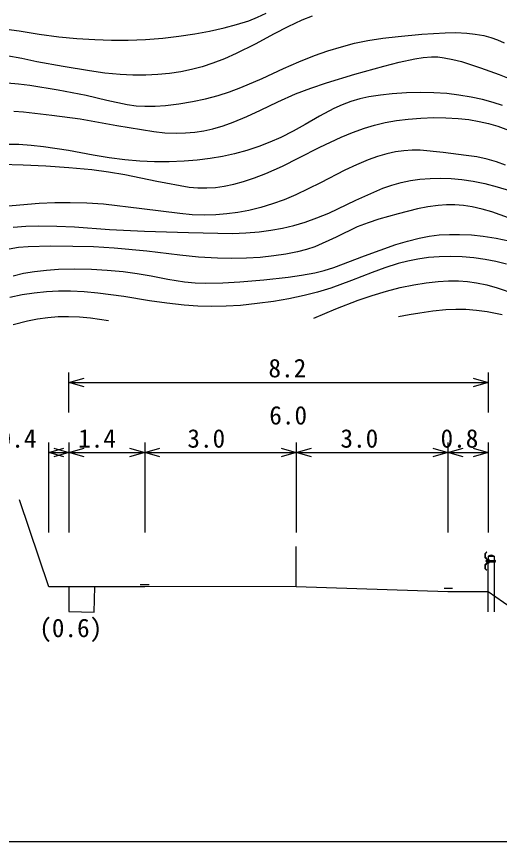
# Model space of a CAD drawing. Units: millimetres, scale not verified. Extents: x 40000 to 680000, y 20000 to 380000.
# Drawn here: x 217838 to 265631, y 205000 to 286634 of the extents above; entities that cross this region are included whole.
import ezdxf
from ezdxf.enums import TextEntityAlignment as Align

# ---------------------------------------------------------------- set-up
doc = ezdxf.new("R2010")
doc.units = ezdxf.units.MM
doc.header["$LTSCALE"] = 1000
doc.layers.add('M-BGD', color=7, linetype='Continuous', lineweight=25)
doc.layers.add('M-TTL-BAND', color=7, linetype='Continuous', lineweight=25)
doc.styles.add('ＭＳ ゴシック', font='')
doc.styles.get('ＭＳ ゴシック').set_extended_font_data('MS Gothic')

# ---------------------------------------------------------------- blocks, each defined once
blk = doc.blocks.new('BUHIN223')
at = {"color": 7, "linetype": 'Continuous', "lineweight": 25}
blk.add_lwpolyline([(-636, -1425), (0, 0), (215, -1545)], dxfattribs=at)
blk = doc.blocks.new('BUHIN224')
at = {"color": 7, "linetype": 'Continuous', "lineweight": 25}
blk.add_lwpolyline([(636, 1425), (0, 0), (-215, 1545)], dxfattribs=at)

msp = doc.modelspace()

# ---------------------------------------------------------------- linework, layer by layer
at = {"layer": 'M-BGD'}
for p, q in [((223021, 247447), (223021, 251416)), ((264521, 251416), (264521, 247447)), ((223021, 250416), (264521, 250416)), ((221021, 235569), (221021, 244487)), ((223021, 244487), (223021, 235569)), ((230521, 244487), (230521, 235569)), ((245521, 244487), (245521, 235569)), ((260521, 244487), (260521, 235569)), ((264521, 244487), (264521, 235569)), ((264521, 244487), (264521, 235569)), ((221021, 243487), (223021, 243487)), ((223021, 243487), (230521, 243487)), ((230521, 243487), (245521, 243487)), ((245521, 243487), (260521, 243487)), ((260521, 243487), (264521, 243487)), ((221021, 230189), (218130, 238798)), ((245521, 230239), (245521, 234189)), ((264357, 233630), (264190, 233463)), ((264373, 233614), (264213, 233454)), ((264373, 233614), (264357, 233630)), ((264190, 233463), (264190, 233109)), ((264190, 233109), (264425, 232874)), ((264213, 233454), (264213, 233119)), ((264213, 233119), (264448, 232884)), ((265259, 232739), (264244, 232739)), ((264425, 232825), (264360, 232825)), ((264360, 232825), (264360, 232652)), ((264425, 232874), (264425, 232603)), ((264425, 232789), (265208, 232789)), ((264425, 232689), (265208, 232689)), ((264448, 232914), (264618, 232914)), ((264448, 232914), (264448, 232564)), ((264521, 233239), (264521, 232914)), ((264521, 233239), (265092, 233239)), ((265092, 233214), (264521, 233214)), ((264618, 232564), (264618, 232914)), ((265092, 233239), (265092, 229739)), ((265092, 232839), (265108, 232839)), ((265108, 232839), (265108, 232639)), ((265108, 232825), (265188, 232825)), ((265188, 232652), (265188, 232825)), ((265208, 232689), (265208, 232789)), ((264425, 232603), (264190, 232368)), ((264190, 232368), (264190, 232014)), ((264190, 232014), (264357, 231847)), ((264448, 232594), (264213, 232359)), ((264213, 232359), (264213, 232024)), ((264213, 232024), (264373, 231864)), ((264373, 231864), (264357, 231847)), ((264360, 232652), (264425, 232652)), ((264448, 232564), (264618, 232564)), ((264521, 229739), (264521, 232564)), ((265092, 232639), (265108, 232639)), ((265108, 232652), (265188, 232652)), ((230079, 230423), (230968, 230423)), ((245521, 230239), (230521, 230189)), ((245521, 230239), (260521, 229739)), ((223021, 230189), (221021, 230189)), ((230521, 230189), (223021, 230189)), ((223021, 230189), (223026, 227757)), ((225524, 227704), (225595, 230189)), ((260149, 230053), (260964, 230053)), ((260521, 229739), (264521, 229739)), ((264521, 229739), (270014, 225893)), ((264521, 227739), (264521, 229739)), ((265092, 229739), (265092, 227739)), ((223026, 227757), (225524, 227704))]:
    msp.add_line(p, q, dxfattribs=at)
for points in [[(216836, 285390), (218085, 285209), (220066, 284879), (222041, 284612), (223812, 284455), (225585, 284358), (227242, 284302), (228900, 284306), (230609, 284373), (232325, 284500), (233908, 284673), (235481, 284906), (236937, 285179), (238390, 285513), (239610, 285837), (240812, 286218), (241695, 286562), (242554, 286961)], [(247078, 286676), (246082, 286270), (244701, 285623), (243340, 284918), (241462, 283912), (239561, 282962), (238420, 282456), (237257, 282006), (236223, 281667), (235169, 281385), (234088, 281161), (232985, 280993), (231813, 280878), (230637, 280824), (229362, 280828), (228082, 280893), (226568, 281039), (225062, 281244), (222460, 281672), (219857, 282161), (218379, 282478), (216897, 282734)], [(216909, 280059), (218026, 279986), (219146, 279852), (221945, 279375), (224742, 278838), (226768, 278346), (228802, 277914), (229671, 277804), (230546, 277754), (231556, 277762), (232567, 277831), (233916, 277998), (235264, 278227), (236530, 278495), (237787, 278825), (238920, 279181), (240034, 279594), (242154, 280509), (244260, 281482), (245777, 282158), (247319, 282778), (248640, 283241), (249980, 283647), (251278, 283979), (252586, 284252), (254081, 284485), (255598, 284660), (257935, 284870), (260267, 285019), (261326, 285035), (262392, 284990), (263237, 284897), (264081, 284744), (264770, 284562), (265447, 284320), (266078, 284027)], [(217576, 277259), (218526, 277212), (221347, 276883), (224151, 276496), (227778, 275840), (231426, 275241), (232524, 275137), (233637, 275093), (234558, 275113), (235473, 275192), (236371, 275332), (237270, 275533), (238271, 275824), (239265, 276175), (240634, 276749), (241974, 277375), (243701, 278202), (245455, 278975), (246966, 279553), (248499, 280075), (251327, 280932), (254180, 281733), (255699, 282115), (257240, 282439), (258062, 282569), (258886, 282637), (259530, 282628), (260171, 282558), (261014, 282393), (261860, 282165), (263743, 281554), (265598, 280889), (267089, 280299)], [(265919, 277826), (265019, 278129), (263936, 278424), (262824, 278664), (261618, 278865), (260407, 279006), (259131, 279092), (257840, 279120), (256435, 279085), (255015, 278989), (253861, 278864), (252711, 278679), (251806, 278476), (250911, 278215), (250057, 277895), (249224, 277518), (247804, 276767), (246396, 275954), (245207, 275279), (243981, 274654), (242918, 274187), (241823, 273772), (240623, 273386), (239396, 273054), (238215, 272788), (237012, 272578), (235720, 272417), (234422, 272316), (232959, 272259), (231487, 272263), (230027, 272326), (228561, 272450), (227001, 272649), (225439, 272909), (222978, 273360), (220514, 273750), (219304, 273881), (218083, 273952), (216778, 273963)], [(216283, 272018), (218497, 271961), (220724, 271843), (223016, 271697), (225304, 271490), (226925, 271278), (228547, 271005), (231735, 270343), (234938, 269741), (235795, 269675), (236663, 269669), (237522, 269727), (238387, 269845), (239347, 270042), (240301, 270299), (241401, 270664), (242496, 271092), (244158, 271840), (245775, 272633), (247866, 273695), (249975, 274700), (251100, 275169), (252259, 275587), (253271, 275890), (254310, 276138), (255444, 276344), (256590, 276490), (257847, 276587), (259119, 276624), (260332, 276616), (261550, 276549), (262599, 276433), (263634, 276258), (264555, 276044), (265459, 275772), (266512, 275382)], [(266238, 271931), (265340, 272257), (264425, 272525), (263385, 272735), (262316, 272889), (260047, 273174), (257773, 273399), (256978, 273406), (256174, 273352), (255324, 273230), (254482, 273048), (253554, 272782), (252635, 272456), (251469, 271970), (250323, 271427), (247910, 270176), (245463, 268976), (244327, 268504), (243170, 268089), (242003, 267739), (240818, 267446), (239745, 267242), (238652, 267096), (237553, 267010), (236452, 266984), (235223, 267024), (233988, 267124), (230228, 267618), (226443, 268053), (224798, 268160), (223141, 268207), (221615, 268192), (220080, 268116), (215102, 267715)], [(217512, 265783), (218772, 265879), (220049, 265914), (221817, 265892), (223585, 265809), (227052, 265566), (230514, 265383), (234841, 265249), (239203, 265174), (240525, 265219), (241848, 265324), (243002, 265479), (244157, 265695), (245283, 265967), (246395, 266297), (247569, 266710), (248734, 267185), (251405, 268446), (254085, 269644), (254980, 269957), (255893, 270211), (256815, 270402), (257759, 270536), (258781, 270616), (259805, 270636), (260857, 270597), (261905, 270499), (263037, 270331), (264168, 270100), (265401, 269784), (266619, 269409)], [(266515, 266719), (264874, 267292), (263902, 267570), (262914, 267791), (262074, 267922), (261219, 267994), (260393, 267996), (259568, 267938), (258535, 267795), (257507, 267593), (255597, 267119), (253705, 266587), (252619, 266226), (251554, 265808), (249474, 264801), (247369, 263849), (246519, 263564), (245649, 263336), (244488, 263108), (243315, 262938), (241950, 262792), (240581, 262705), (239150, 262676), (237711, 262708), (235843, 262835), (233983, 263022), (230747, 263404), (227507, 263726), (225455, 263836), (223398, 263885), (221203, 263898), (218993, 263850), (218049, 263766), (217106, 263622)], [(217503, 260988), (218542, 261228), (219603, 261411), (220794, 261547), (221994, 261624), (223619, 261650), (225244, 261617), (226823, 261535), (228396, 261395), (229773, 261214), (231153, 260973), (232803, 260650), (234467, 260386), (235519, 260292), (236577, 260259), (238251, 260294), (239924, 260390), (242313, 260587), (244710, 260845), (246041, 261025), (247358, 261263), (248296, 261494), (249229, 261787), (252284, 262951), (255357, 264058), (256515, 264408), (257688, 264700), (258669, 264886), (259660, 265013), (260667, 265075), (261678, 265077), (262850, 265014), (264017, 264890), (265286, 264698), (266542, 264447)], [(266336, 262143), (265278, 262402), (264197, 262604), (263076, 262752), (261947, 262842), (260803, 262877), (259648, 262852), (258597, 262771), (257555, 262630), (256575, 262437), (255599, 262184), (254298, 261766), (253015, 261290), (251001, 260498), (248956, 259758), (247632, 259361), (246294, 259022), (244785, 258706), (243263, 258449), (241645, 258222), (240009, 258053), (238578, 257965), (237137, 257938), (235787, 257970), (234431, 258063), (232705, 258254), (230984, 258504), (228443, 258916), (225894, 259268), (224541, 259392), (223184, 259456), (221995, 259455), (220795, 259393), (219597, 259270), (218396, 259085), (217176, 258835)], [(247263, 256795), (249434, 257703), (251632, 258558), (253029, 259039), (254454, 259465), (255791, 259804), (257157, 260087), (258360, 260283), (259573, 260418), (260576, 260474), (261577, 260470), (262462, 260408), (263339, 260286), (264364, 260072), (265389, 259797), (268900, 258608)], [(265900, 257100), (264394, 257394), (263347, 257542), (262288, 257631), (261297, 257649), (260304, 257607), (259024, 257481), (257733, 257293), (256680, 257111), (255627, 256916)], [(217514, 256158), (218919, 256518), (219927, 256719), (220946, 256862), (221955, 256939), (222976, 256956), (224066, 256910), (225158, 256804), (226058, 256685), (226956, 256552)]]:
    msp.add_lwpolyline(points, dxfattribs=at)
msp.add_arc((264806, 232828), 500, 55.14511, 124.85489, dxfattribs=at)
at = {"layer": 'M-TTL-BAND'}
msp.add_line((40000, 205000), (579000, 205000), dxfattribs=at)

# ---------------------------------------------------------------- block references
at = {"layer": 'M-BGD', "rotation": 97.99101}
for name, p in [('BUHIN223', (223021, 250416)), ('BUHIN224', (264521, 250416)), ('BUHIN224', (223021, 243487)), ('BUHIN224', (230521, 243487)), ('BUHIN224', (245521, 243487)), ('BUHIN224', (260521, 243487)), ('BUHIN224', (264521, 243487)), ('BUHIN223', (221021, 243487)), ('BUHIN223', (223021, 243487)), ('BUHIN223', (230521, 243487)), ('BUHIN223', (245521, 243487)), ('BUHIN223', (260521, 243487))]:
    msp.add_blockref(name, p, dxfattribs=at)

# ---------------------------------------------------------------- texts
at = {"layer": 'M-BGD', "style": 'ＭＳ ゴシック'}
for s, p in [('8.2', (242768, 250378)), ('6.0', (242850, 245711)), ('0.4', (216076, 243419)), ('1.4', (223936, 243419)), ('3.0', (234744, 243419)), ('3.0', (249891, 243419)), ('0.8', (259798, 243419)), ('(0.6)', (220088, 224669))]:
    msp.add_text(s, height=1833, dxfattribs=at).set_placement(p, align=Align.BOTTOM_LEFT)

doc.saveas('drawing.dxf')
